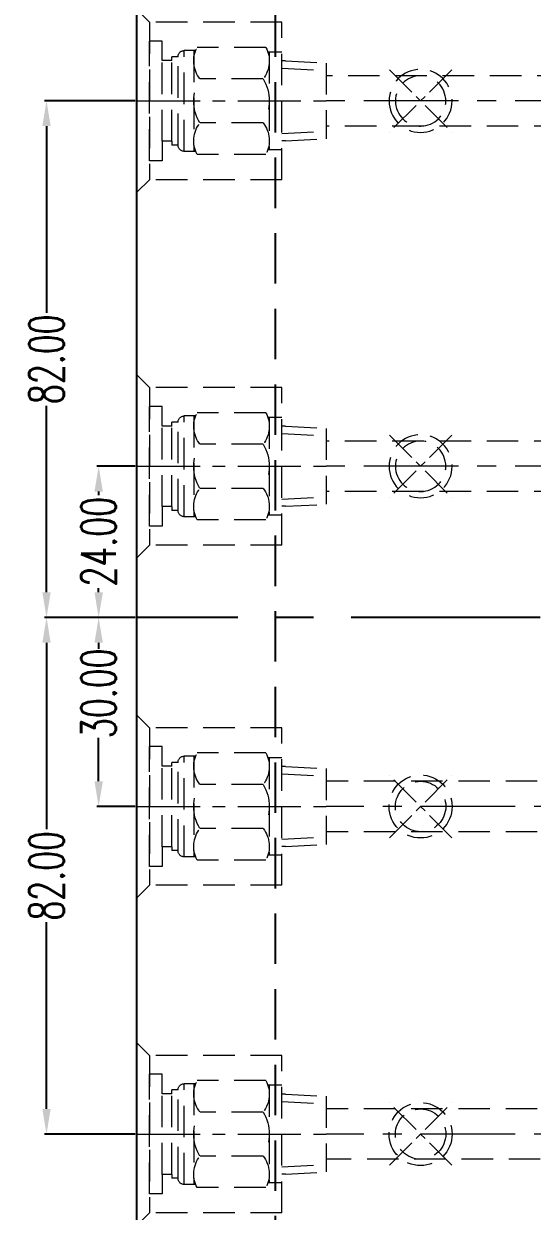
# Model space of a CAD drawing. Header units: millimetres. Extents: x 33920 to 35330, y -21664 to -20666.
# Drawn here: x 34833.6 to 34914.3, y -21057.6 to -20869.1 of the extents above; entities that cross this region are included whole.
import ezdxf

# ---------------------------------------------------------------- set-up
doc = ezdxf.new("R2010")
doc.units = ezdxf.units.MM
doc.header["$LTSCALE"] = 8
doc.linetypes.add('CENTER', pattern=[2, 1.25, -0.25, 0.25, -0.25])
doc.linetypes.add('HIDDEN', pattern=[0.375, 0.25, -0.125])
doc.layers.get('DEFPOINTS').update_dxf_attribs({"color": 6})
doc.layers.add('dim', color=3, linetype='Continuous', lineweight=15)
doc.layers.add('WR', color=122, linetype='HIDDEN', lineweight=18)
doc.styles.get("Standard").update_dxf_attribs({"font": 'txt.shx', "width": 0.67, "bigfont": 'chineset.shx'})
doc.dimstyles.new('ISO-25', dxfattribs={"dimtxt": 5.5, "dimasz": 4, "dimexe": 0.3, "dimexo": 0.3, "dimtad": 0, "dimzin": 1, "dimdsep": 46, "dimtxsty": 'Standard', "dimcen": 0, "dimclrd": 3, "dimclre": 3, "dimclrt": 7, "dimazin": 0, "dimtfac": 1, "dimtofl": 0, "dimtmove": 0, "dimatfit": 0, "dimfxl": 0, "dimarcsym": 0})

# ---------------------------------------------------------------- blocks, each defined once
blk = doc.blocks.new('*D29240')
at = {"layer": 'DEFPOINTS', "color": 0}
for p in [(34845.48, -20939.32), (34851.56, -20939.32), (34851.56, -20963.32)]:
    blk.add_point(p, dxfattribs=at)
at = {"layer": 'dim', "color": 3, "lineweight": -2}
for p, q in [((34851.26, -20939.32), (34845.18, -20939.32)), ((34845.48, -20943.32), (34845.48, -20943.91)), ((34845.48, -20959.32), (34845.48, -20958.67)), ((34851.26, -20963.32), (34845.18, -20963.32))]:
    blk.add_line(p, q, dxfattribs=at)
at = {"layer": 'dim', "color": 3}
for points in [[(34846.15, -20943.32), (34844.82, -20943.32), (34845.48, -20939.32)], [(34844.82, -20959.32), (34846.15, -20959.32), (34845.48, -20963.32)]]:
    blk.add_solid(points, dxfattribs=at)
at = {"layer": 'dim', "color": 7, "insert": (34845.48, -20951.29), "char_height": 5.5, "attachment_point": 5, "rotation": 90}
blk.add_mtext('24.00', dxfattribs=at)
blk = doc.blocks.new('*D29241')
at = {"layer": 'DEFPOINTS', "color": 0}
for p in [(34837.21, -20881.32), (34851.56, -20881.32), (34851.56, -20963.32)]:
    blk.add_point(p, dxfattribs=at)
at = {"layer": 'dim', "color": 3, "lineweight": -2}
for p, q in [((34851.26, -20881.32), (34836.91, -20881.32)), ((34837.21, -20885.32), (34837.21, -20914.94)), ((34837.21, -20959.32), (34837.21, -20929.7)), ((34851.26, -20963.32), (34836.91, -20963.32))]:
    blk.add_line(p, q, dxfattribs=at)
at = {"layer": 'dim', "color": 3}
for points in [[(34837.87, -20885.32), (34836.54, -20885.32), (34837.21, -20881.32)], [(34836.54, -20959.32), (34837.87, -20959.32), (34837.21, -20963.32)]]:
    blk.add_solid(points, dxfattribs=at)
at = {"layer": 'dim', "color": 7, "insert": (34837.21, -20922.32), "char_height": 5.5, "attachment_point": 5, "rotation": 90}
blk.add_mtext('82.00', dxfattribs=at)
blk = doc.blocks.new('*D29243')
at = {"layer": 'DEFPOINTS', "color": 0}
for p in [(34851.56, -20963.32), (34845.48, -20993.32), (34851.56, -20993.32)]:
    blk.add_point(p, dxfattribs=at)
at = {"layer": 'dim', "color": 3, "lineweight": -2}
for p, q in [((34851.26, -20963.32), (34845.18, -20963.32)), ((34845.48, -20967.32), (34845.48, -20968.27)), ((34845.48, -20989.32), (34845.48, -20982.42)), ((34851.26, -20993.32), (34845.18, -20993.32))]:
    blk.add_line(p, q, dxfattribs=at)
at = {"layer": 'dim', "color": 3}
for points in [[(34846.15, -20967.32), (34844.82, -20967.32), (34845.48, -20963.32)], [(34844.82, -20989.32), (34846.15, -20989.32), (34845.48, -20993.32)]]:
    blk.add_solid(points, dxfattribs=at)
at = {"layer": 'dim', "color": 7, "insert": (34845.48, -20975.34), "char_height": 5.5, "attachment_point": 5, "rotation": 90}
blk.add_mtext('30.00', dxfattribs=at)
blk = doc.blocks.new('*D29244')
at = {"layer": 'DEFPOINTS', "color": 0}
for p in [(34851.56, -20963.32), (34837.21, -21045.32), (34851.56, -21045.32)]:
    blk.add_point(p, dxfattribs=at)
at = {"layer": 'dim', "color": 3, "lineweight": -2}
for p, q in [((34851.26, -20963.32), (34836.91, -20963.32)), ((34837.21, -20967.32), (34837.21, -20996.94)), ((34837.21, -21041.32), (34837.21, -21011.7)), ((34851.26, -21045.32), (34836.91, -21045.32))]:
    blk.add_line(p, q, dxfattribs=at)
at = {"layer": 'dim', "color": 3}
for points in [[(34837.87, -20967.32), (34836.54, -20967.32), (34837.21, -20963.32)], [(34836.54, -21041.32), (34837.87, -21041.32), (34837.21, -21045.32)]]:
    blk.add_solid(points, dxfattribs=at)
at = {"layer": 'dim', "color": 7, "insert": (34837.21, -21004.32), "char_height": 5.5, "attachment_point": 5, "rotation": 90}
blk.add_mtext('82.00', dxfattribs=at)
blk = doc.blocks.new('20160904.091557')
at = {"layer": 'WR', "linetype": 'CENTER', "ltscale": 0.5}
for p, q in [((4.95, -4.95), (-4.95, 4.95)), ((-4.95, -4.95), (4.95, 4.95))]:
    blk.add_line(p, q, dxfattribs=at)
at = {"layer": 'WR', "linetype": 'HIDDEN', "ltscale": 2}
for radius in [5, 4]:
    blk.add_circle((0, 0), radius, dxfattribs=at)
blk = doc.blocks.new('20160905.163532')
at = {"layer": 'WR', "linetype": 'HIDDEN', "ltscale": 2.5}
for p, q in [((12.74, 40.25), (14.74, 42.25)), ((14.74, 42.25), (14.74, 13.25)), ((-8.26, 15.25), (-8.26, 40.25)), ((-8.26, 40.25), (12.74, 40.25)), ((12.74, 40.25), (12.74, 15.25)), ((-5.7, 36.25), (5.17, 36.25)), ((10.73, 37.25), (12.74, 37.25)), ((10.73, 34.15), (10.73, 37.25)), ((12.74, 18.25), (12.74, 37.25)), ((-8.82, 34.1), (-15.26, 33.76)), ((-8.82, 34.1), (-8.26, 34.1)), ((-8.26, 35.5), (-6.03, 35.5)), ((-6.26, 35.5), (-6.26, 20)), ((5.41, 35.75), (7.23, 35.75)), ((5.74, 35.75), (5.74, 19.75)), ((7.23, 19.75), (7.23, 35.75)), ((8.23, 20.75), (8.23, 34.75)), ((8.23, 34.75), (9.23, 34.75)), ((9.23, 34.15), (9.23, 34.75)), ((9.23, 34.15), (9.23, 34.75)), ((9.23, 21.35), (9.23, 34.15)), ((9.23, 34.15), (10.73, 34.15)), ((10.73, 21.35), (10.73, 34.15)), ((-15.26, 33.76), (-15.26, 21.74)), ((-8.26, 32.94), (-15.26, 32.57)), ((-5.27, 31.25), (4.74, 31.25)), ((-8.26, 22.56), (-15.26, 22.93)), ((-5.27, 24.25), (4.74, 24.25)), ((-8.82, 21.4), (-15.26, 21.74)), ((-8.82, 21.4), (-8.26, 21.4)), ((8.23, 20.75), (9.23, 20.75)), ((9.23, 21.35), (10.73, 21.35)), ((9.23, 21.35), (9.23, 20.75)), ((9.23, 21.35), (9.23, 20.75)), ((10.73, 21.35), (10.73, 18.25)), ((-8.26, 20), (-6.03, 20)), ((-5.7, 19.25), (5.17, 19.25)), ((5.41, 19.75), (7.23, 19.75)), ((10.73, 18.25), (12.74, 18.25)), ((-8.26, 15.25), (12.74, 15.25)), ((12.74, 15.25), (14.74, 13.25))]:
    blk.add_line(p, q, dxfattribs=at)
at = {"layer": 'WR', "linetype": 'CENTER'}
blk.add_line((14.74, 27.75), (-15.26, 27.75), dxfattribs=at)
at = {"layer": 'WR', "linetype": 'HIDDEN', "ltscale": 2.5}
for centre, radius, start, end in [((-1.79, 34.07), 4.47, 150.752, 219.0183), ((1.27, 34.07), 4.47, 320.9817, 29.248), ((7.23, 34.75), 1, 0, 90), ((0.4, 27.75), 6.66, 148.3016, 211.6984), ((-0.92, 27.75), 6.66, 328.3016, 31.6984), ((-1.79, 21.44), 4.47, 140.9817, 209.248), ((1.27, 21.44), 4.47, 330.752, 39.0183), ((7.23, 20.75), 1, 270, 0)]:
    blk.add_arc(centre, radius, start, end, dxfattribs=at)

msp = doc.modelspace()

# ---------------------------------------------------------------- linework, layer by layer
msp.add_line((34851.564, -21210.316), (34851.564, -20716.316))
at = {"color": 8, "linetype": 'HIDDEN', "ltscale": 4}
msp.add_line((34873.564, -21126.316), (34873.564, -20800.316), dxfattribs=at)
at = {"linetype": 'CENTER', "ltscale": 3}
msp.add_line((35251.564, -20963.316), (34851.564, -20963.316), dxfattribs=at)
at = {"layer": 'WR', "linetype": 'HIDDEN', "ltscale": 2.5}
for p, q in [((35002.564, -20877.316), (34881.564, -20877.316)), ((34994.564, -20885.316), (34881.564, -20885.316)), ((34994.564, -20935.316), (34881.564, -20935.316)), ((34994.564, -20943.316), (34881.564, -20943.316)), ((35027.564, -20989.316), (34881.564, -20989.316)), ((35027.564, -20997.316), (34881.564, -20997.316)), ((35027.564, -21041.316), (34881.564, -21041.316)), ((35035.564, -21049.316), (34881.564, -21049.316))]:
    msp.add_line(p, q, dxfattribs=at)
at = {"layer": 'WR', "linetype": 'CENTER', "ltscale": 1.5}
for p, q in [((34998.564, -20881.316), (34881.564, -20881.316)), ((34998.564, -20939.316), (34881.564, -20939.316)), ((35031.564, -20993.316), (34881.564, -20993.316)), ((35031.564, -21045.316), (34881.564, -21045.316))]:
    msp.add_line(p, q, dxfattribs=at)

# ---------------------------------------------------------------- block references
at = {"layer": 'WR', "xscale": -1}
for p in [(34866.303, -20909.069), (34866.303, -20967.069), (34866.303, -21021.069), (34866.303, -21073.069)]:
    msp.add_blockref('20160905.163532', p, dxfattribs=at)
at = {"layer": 'WR', "xscale": -1, "rotation": 180}
for p in [(34896.564, -20881.316), (34896.564, -20939.316)]:
    msp.add_blockref('20160904.091557', p, dxfattribs=at)
at = {"layer": 'WR'}
for p in [(34896.564, -20993.316), (34896.564, -21045.316)]:
    msp.add_blockref('20160904.091557', p, dxfattribs=at)

# ---------------------------------------------------------------- dimensions: what is measured, and where the dimension line sits
at = {"layer": 'dim'}
for base, p2, angle, picture, middle in [((34837.207, -20881.316), (34851.564, -20881.316), 90, '*D29241', (34837.207, -20922.316)), ((34837.207, -21045.316), (34851.564, -21045.316), 270, '*D29244', (34837.207, -21004.316))]:
    dim = msp.add_linear_dim(base=base, p1=(34851.564, -20963.316), p2=p2, angle=angle, dimstyle='ISO-25', dxfattribs=at)
    dim.commit()
    dim.dimension.update_dxf_attribs({"geometry": picture, "text_midpoint": middle})
for base, p2, angle, picture, middle in [((34845.482, -20939.316), (34851.564, -20939.316), 90, '*D29240', (34845.482, -20951.288)), ((34845.482, -20993.316), (34851.564, -20993.316), 270, '*D29243', (34845.482, -20975.344))]:
    dim = msp.add_linear_dim(base=base, p1=(34851.564, -20963.316), p2=p2, angle=angle, dimstyle='ISO-25', dxfattribs=at)
    dim.commit()
    dim.dimension.update_dxf_attribs({"geometry": picture, "text_midpoint": middle, "dimtype": 160})

doc.saveas('drawing.dxf')
